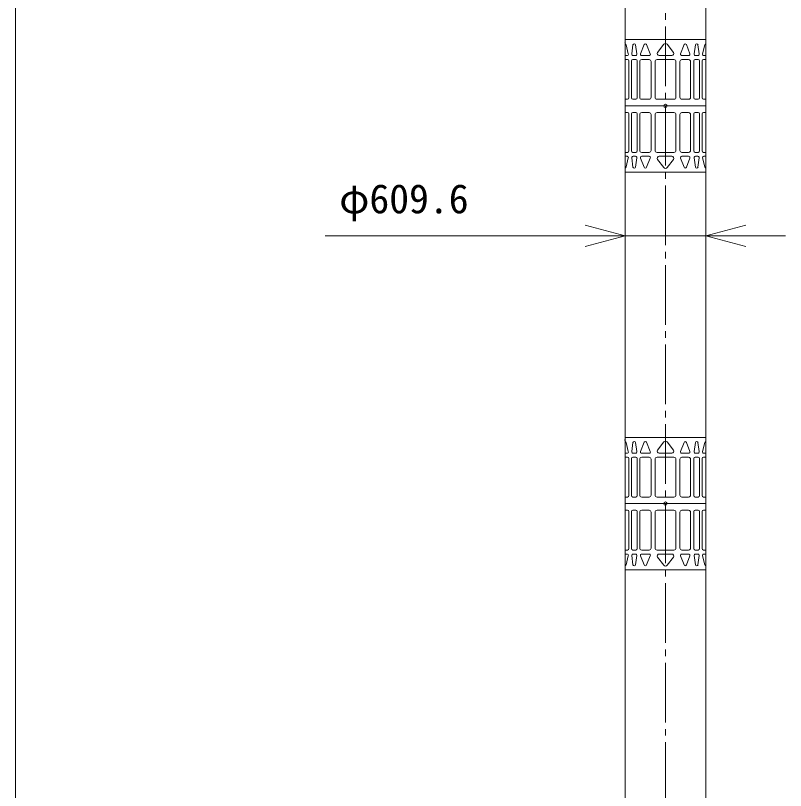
# Model space of a CAD drawing. Units: millimetres, scale not verified. Extents: x -35377 to 13555, y -19173 to 19177.
# Drawn here: x -13287 to -7481, y -6638 to -792 of the extents above; entities that cross this region are included whole.
import ezdxf
from ezdxf.enums import TextEntityAlignment as Align

# ---------------------------------------------------------------- set-up
doc = ezdxf.new("R2010")
doc.units = ezdxf.units.MM
doc.header["$LTSCALE"] = 50
doc.header["$PDMODE"] = 32
doc.header["$PDSIZE"] = 25
doc.linetypes.add('CHAIN2', pattern=[12, 9, -1, 1, -1])
for name, color, linetype, lineweight in [('0-3_05 寸法', 7, 'Continuous', 18), ('0-4_10 当社外形線', 7, 'Continuous', 18), ('0-5_12 当社中心線', 7, 'CHAIN2', 18)]:
    doc.layers.add(name, color=color, linetype=linetype, lineweight=lineweight)
doc.styles.add('ＭＳ ゴシック', font='')
doc.styles.get('ＭＳ ゴシック').set_extended_font_data('MS Gothic')

msp = doc.modelspace()

# ---------------------------------------------------------------- linework, layer by layer
at = {"layer": '0-3_05 寸法'}
for p, q in [((-13286.66, -10174.49), (-13286.66, 4225.51)), ((-8690.85, -3206.58), (-8690.85, -2380.34)), ((-8081.25, -3206.58), (-8081.25, -2380.34)), ((-8990.85, -2455.34), (-10950.85, -2455.34)), ((-8690.85, -2455.34), (-8990.85, -2455.34)), ((-8081.25, -2455.34), (-8690.85, -2455.34)), ((-8081.25, -2455.34), (-7781.25, -2455.34)), ((-7781.25, -2455.34), (-7481.25, -2455.34)), ((-8690.85, -2973.49), (-8690.85, -2973.99)), ((-8081.25, -2975.49), (-8081.25, -2973.99))]:
    msp.add_line(p, q, dxfattribs=at)
for points in [[(-8990.85, -2374.95), (-8690.85, -2455.34), (-8990.85, -2535.72)], [(-7781.25, -2535.72), (-8081.25, -2455.34), (-7781.25, -2374.95)]]:
    msp.add_lwpolyline(points, dxfattribs=at)
at = {"layer": '0-4_10 当社外形線'}
for p, q in [((-8690.85, 1525.51), (-8690.85, -1474.49)), ((-8081.25, -974.49), (-8690.85, -974.49)), ((-8694.75, -994.49), (-8694.75, -994.28)), ((-8666.25, -1081.78), (-8681.65, -1013.98)), ((-8640.15, -1082.41), (-8631.25, -1013.81)), ((-8611.65, -1013.81), (-8602.85, -1082.41)), ((-8574.35, -1080.56), (-8547.05, -1012)), ((-8528.65, -1012), (-8500.85, -1080.56)), ((-8445.75, -1070.18), (-8397.65, -1009.37)), ((-8374.55, -1009.37), (-8326.45, -1070.18)), ((-8271.75, -1080.76), (-8246.35, -1012.16)), ((-8227.75, -1012.16), (-8202.45, -1080.76)), ((-8169.35, -1082.41), (-8160.45, -1013.81)), ((-8140.95, -1013.81), (-8132.05, -1082.41)), ((-8105.85, -1081.78), (-8090.55, -1013.98)), ((-8690.85, -1094.49), (-8675.95, -1094.49)), ((-8612.55, -1094.49), (-8630.35, -1094.49)), ((-8510.05, -1094.49), (-8565.15, -1094.49)), ((-8338.25, -1094.49), (-8433.95, -1094.49)), ((-8211.75, -1094.49), (-8262.45, -1094.49)), ((-8141.75, -1094.49), (-8159.55, -1094.49)), ((-8081.25, -1094.49), (-8096.25, -1094.49)), ((-8672.75, -1124.49), (-8690.85, -1124.49)), ((-8662.75, -1414.49), (-8662.75, -1134.49)), ((-8642.75, -1134.49), (-8642.75, -1414.49)), ((-8610.25, -1124.49), (-8632.75, -1124.49)), ((-8600.25, -1414.49), (-8600.25, -1134.49)), ((-8580.25, -1139.49), (-8580.25, -1409.49)), ((-8509.95, -1124.49), (-8565.25, -1124.49)), ((-8494.95, -1409.49), (-8494.95, -1139.49)), ((-8464.95, -1139.49), (-8464.95, -1409.49)), ((-8322.25, -1124.49), (-8449.95, -1124.49)), ((-8307.25, -1409.49), (-8307.25, -1139.49)), ((-8277.25, -1139.49), (-8277.25, -1409.49)), ((-8211.95, -1124.49), (-8262.25, -1124.49)), ((-8196.95, -1409.49), (-8196.95, -1139.49)), ((-8171.95, -1134.49), (-8171.95, -1414.49)), ((-8139.45, -1124.49), (-8161.95, -1124.49)), ((-8129.45, -1414.49), (-8129.45, -1134.49)), ((-8109.45, -1414.49), (-8109.45, -1134.49)), ((-8099.45, -1124.49), (-8081.25, -1124.49)), ((-8690.85, -1424.49), (-8672.75, -1424.49)), ((-8632.75, -1424.49), (-8610.25, -1424.49)), ((-8565.25, -1424.49), (-8509.95, -1424.49)), ((-8449.95, -1424.49), (-8322.25, -1424.49)), ((-8262.25, -1424.49), (-8211.95, -1424.49)), ((-8161.95, -1424.49), (-8139.45, -1424.49)), ((-8081.25, -1424.49), (-8099.45, -1424.49)), ((-8690.85, -1474.49), (-8690.85, -4474.49)), ((-8081.25, -1474.49), (-8690.85, -1474.49)), ((-8690.85, -1524.49), (-8672.75, -1524.49)), ((-8662.75, -1534.49), (-8662.75, -1814.49)), ((-8642.75, -1814.49), (-8642.75, -1534.49)), ((-8632.75, -1524.49), (-8610.25, -1524.49)), ((-8600.25, -1534.49), (-8600.25, -1814.49)), ((-8580.25, -1809.49), (-8580.25, -1539.49)), ((-8565.25, -1524.49), (-8509.95, -1524.49)), ((-8494.95, -1539.49), (-8494.95, -1809.49)), ((-8464.95, -1809.49), (-8464.95, -1539.49)), ((-8449.95, -1524.49), (-8322.25, -1524.49)), ((-8307.25, -1539.49), (-8307.25, -1809.49)), ((-8277.25, -1809.49), (-8277.25, -1539.49)), ((-8262.25, -1524.49), (-8211.95, -1524.49)), ((-8196.95, -1539.49), (-8196.95, -1809.49)), ((-8171.95, -1814.49), (-8171.95, -1534.49)), ((-8161.95, -1524.49), (-8139.45, -1524.49)), ((-8129.45, -1534.49), (-8129.45, -1814.49)), ((-8109.45, -1534.49), (-8109.45, -1814.49)), ((-8081.25, -1524.49), (-8099.45, -1524.49)), ((-8672.75, -1824.49), (-8690.85, -1824.49)), ((-8690.85, -1854.49), (-8675.95, -1854.49)), ((-8666.25, -1867.2), (-8681.65, -1935)), ((-8640.15, -1866.56), (-8631.25, -1935.17)), ((-8610.25, -1824.49), (-8632.75, -1824.49)), ((-8612.55, -1854.49), (-8630.35, -1854.49)), ((-8611.65, -1935.17), (-8602.85, -1866.56)), ((-8574.35, -1868.41), (-8547.05, -1936.98)), ((-8509.95, -1824.49), (-8565.25, -1824.49)), ((-8510.05, -1854.49), (-8565.15, -1854.49)), ((-8528.65, -1936.98), (-8500.85, -1868.41)), ((-8322.25, -1824.49), (-8449.95, -1824.49)), ((-8338.25, -1854.49), (-8433.95, -1854.49)), ((-8271.75, -1868.21), (-8246.35, -1936.82)), ((-8211.75, -1854.49), (-8262.45, -1854.49)), ((-8211.95, -1824.49), (-8262.25, -1824.49)), ((-8227.75, -1936.82), (-8202.45, -1868.21)), ((-8169.35, -1866.56), (-8160.45, -1935.17)), ((-8139.45, -1824.49), (-8161.95, -1824.49)), ((-8141.75, -1854.49), (-8159.55, -1854.49)), ((-8140.95, -1935.17), (-8132.05, -1866.56)), ((-8105.85, -1867.2), (-8090.55, -1935)), ((-8099.45, -1824.49), (-8081.25, -1824.49)), ((-8081.25, -1854.49), (-8096.25, -1854.49)), ((-8445.75, -1878.79), (-8397.65, -1939.6)), ((-8374.55, -1939.6), (-8326.45, -1878.79)), ((-8081.25, -1974.49), (-8690.85, -1974.49)), ((-8081.25, -3974.49), (-8690.85, -3974.49)), ((-8694.75, -3994.49), (-8694.75, -3994.28)), ((-8666.25, -4081.78), (-8681.65, -4013.98)), ((-8640.15, -4082.41), (-8631.25, -4013.81)), ((-8611.65, -4013.81), (-8602.85, -4082.41)), ((-8574.35, -4080.56), (-8547.05, -4012)), ((-8528.65, -4012), (-8500.85, -4080.56)), ((-8445.75, -4070.18), (-8397.65, -4009.37)), ((-8374.55, -4009.37), (-8326.45, -4070.18)), ((-8271.75, -4080.76), (-8246.35, -4012.16)), ((-8227.75, -4012.16), (-8202.45, -4080.76)), ((-8169.35, -4082.41), (-8160.45, -4013.81)), ((-8140.95, -4013.81), (-8132.05, -4082.41)), ((-8105.85, -4081.78), (-8090.55, -4013.98)), ((-8690.85, -4094.49), (-8675.95, -4094.49)), ((-8672.75, -4124.49), (-8690.85, -4124.49)), ((-8662.75, -4414.49), (-8662.75, -4134.49)), ((-8642.75, -4134.49), (-8642.75, -4414.49)), ((-8610.25, -4124.49), (-8632.75, -4124.49)), ((-8612.55, -4094.49), (-8630.35, -4094.49)), ((-8600.25, -4414.49), (-8600.25, -4134.49)), ((-8580.25, -4139.49), (-8580.25, -4409.49)), ((-8509.95, -4124.49), (-8565.25, -4124.49)), ((-8510.05, -4094.49), (-8565.15, -4094.49)), ((-8494.95, -4409.49), (-8494.95, -4139.49)), ((-8464.95, -4139.49), (-8464.95, -4409.49)), ((-8322.25, -4124.49), (-8449.95, -4124.49)), ((-8338.25, -4094.49), (-8433.95, -4094.49)), ((-8307.25, -4409.49), (-8307.25, -4139.49)), ((-8277.25, -4139.49), (-8277.25, -4409.49)), ((-8211.75, -4094.49), (-8262.45, -4094.49)), ((-8211.95, -4124.49), (-8262.25, -4124.49)), ((-8196.95, -4409.49), (-8196.95, -4139.49)), ((-8171.95, -4134.49), (-8171.95, -4414.49)), ((-8139.45, -4124.49), (-8161.95, -4124.49)), ((-8141.75, -4094.49), (-8159.55, -4094.49)), ((-8129.45, -4414.49), (-8129.45, -4134.49)), ((-8109.45, -4414.49), (-8109.45, -4134.49)), ((-8099.45, -4124.49), (-8081.25, -4124.49)), ((-8081.25, -4094.49), (-8096.25, -4094.49)), ((-8690.85, -4424.49), (-8672.75, -4424.49)), ((-8632.75, -4424.49), (-8610.25, -4424.49)), ((-8565.25, -4424.49), (-8509.95, -4424.49)), ((-8449.95, -4424.49), (-8322.25, -4424.49)), ((-8262.25, -4424.49), (-8211.95, -4424.49)), ((-8161.95, -4424.49), (-8139.45, -4424.49)), ((-8081.25, -4424.49), (-8099.45, -4424.49)), ((-8690.85, -4474.49), (-8690.85, -7474.49)), ((-8081.25, -4474.49), (-8690.85, -4474.49)), ((-8690.85, -4524.49), (-8672.75, -4524.49)), ((-8662.75, -4534.49), (-8662.75, -4814.49)), ((-8642.75, -4814.49), (-8642.75, -4534.49)), ((-8632.75, -4524.49), (-8610.25, -4524.49)), ((-8600.25, -4534.49), (-8600.25, -4814.49)), ((-8580.25, -4809.49), (-8580.25, -4539.49)), ((-8565.25, -4524.49), (-8509.95, -4524.49)), ((-8494.95, -4539.49), (-8494.95, -4809.49)), ((-8464.95, -4809.49), (-8464.95, -4539.49)), ((-8449.95, -4524.49), (-8322.25, -4524.49)), ((-8307.25, -4539.49), (-8307.25, -4809.49)), ((-8277.25, -4809.49), (-8277.25, -4539.49)), ((-8262.25, -4524.49), (-8211.95, -4524.49)), ((-8196.95, -4539.49), (-8196.95, -4809.49)), ((-8171.95, -4814.49), (-8171.95, -4534.49)), ((-8161.95, -4524.49), (-8139.45, -4524.49)), ((-8129.45, -4534.49), (-8129.45, -4814.49)), ((-8109.45, -4534.49), (-8109.45, -4814.49)), ((-8081.25, -4524.49), (-8099.45, -4524.49)), ((-8672.75, -4824.49), (-8690.85, -4824.49)), ((-8610.25, -4824.49), (-8632.75, -4824.49)), ((-8509.95, -4824.49), (-8565.25, -4824.49)), ((-8322.25, -4824.49), (-8449.95, -4824.49)), ((-8211.95, -4824.49), (-8262.25, -4824.49)), ((-8139.45, -4824.49), (-8161.95, -4824.49)), ((-8099.45, -4824.49), (-8081.25, -4824.49)), ((-8690.85, -4854.49), (-8675.95, -4854.49)), ((-8666.25, -4867.2), (-8681.65, -4935)), ((-8640.15, -4866.56), (-8631.25, -4935.17)), ((-8612.55, -4854.49), (-8630.35, -4854.49)), ((-8611.65, -4935.17), (-8602.85, -4866.56)), ((-8574.35, -4868.41), (-8547.05, -4936.98)), ((-8510.05, -4854.49), (-8565.15, -4854.49)), ((-8528.65, -4936.98), (-8500.85, -4868.41)), ((-8445.75, -4878.79), (-8397.65, -4939.6)), ((-8338.25, -4854.49), (-8433.95, -4854.49)), ((-8374.55, -4939.6), (-8326.45, -4878.79)), ((-8271.75, -4868.21), (-8246.35, -4936.82)), ((-8211.75, -4854.49), (-8262.45, -4854.49)), ((-8227.75, -4936.82), (-8202.45, -4868.21)), ((-8169.35, -4866.56), (-8160.45, -4935.17)), ((-8141.75, -4854.49), (-8159.55, -4854.49)), ((-8140.95, -4935.17), (-8132.05, -4866.56)), ((-8105.85, -4867.2), (-8090.55, -4935)), ((-8081.25, -4854.49), (-8096.25, -4854.49)), ((-8081.25, -4974.49), (-8690.85, -4974.49))]:
    msp.add_line(p, q, dxfattribs=at)
for points in [[(-8690.85, 1525.51), (-8081.25, 1525.51), (-8081.25, -1474.49)], [(-8690.85, -1474.49), (-8081.25, -1474.49), (-8081.25, -4474.49)], [(-8690.85, -4474.49), (-8081.25, -4474.49), (-8081.25, -7474.49)]]:
    msp.add_lwpolyline(points, dxfattribs=at)
for centre, radius, start, end in [((-8691.35, -1016.18), 10, 12.7481, 87.1108), ((-8621.45, -1015.88), 10, 11.9877, 168.012), ((-8537.85, -1015.92), 10, 23.1005, 156.9), ((-8386.05, -1018.67), 15, 38.3283, 141.672), ((-8237.05, -1015.88), 10, 21.8778, 158.122), ((-8150.65, -1015.88), 10, 11.9877, 168.012), ((-8080.75, -1016.18), 10, 92.8892, 167.252), ((-8675.95, -1084.49), 10, 270, 15.7318), ((-8630.35, -1084.49), 10, 168.012, 270), ((-8612.55, -1084.49), 10, 270, 11.9877), ((-8565.15, -1084.49), 10, 156.9, 270), ((-8510.05, -1084.49), 10, 270, 23.1005), ((-8433.95, -1079.49), 15, 141.672, 270), ((-8338.25, -1079.49), 15, 270, 38.3283), ((-8262.45, -1084.49), 10, 158.122, 270), ((-8211.75, -1084.49), 10, 270, 21.8778), ((-8159.55, -1084.49), 10, 168.012, 270), ((-8141.75, -1084.49), 10, 270, 11.9877), ((-8096.25, -1084.49), 10, 164.268, 270), ((-8672.75, -1134.49), 10, 0, 90), ((-8632.75, -1134.49), 10, 90, 180), ((-8610.25, -1134.49), 10, 0, 90), ((-8565.25, -1139.49), 15, 90, 180), ((-8509.95, -1139.49), 15, 0, 90), ((-8449.95, -1139.49), 15, 90, 180), ((-8322.25, -1139.49), 15, 0, 90), ((-8262.25, -1139.49), 15, 90, 180), ((-8211.95, -1139.49), 15, 0, 90), ((-8161.95, -1134.49), 10, 90, 180), ((-8139.45, -1134.49), 10, 0, 90), ((-8099.45, -1134.49), 10, 90, 180), ((-8672.75, -1414.49), 10, 270, 0), ((-8632.75, -1414.49), 10, 180, 270), ((-8610.25, -1414.49), 10, 270, 0), ((-8565.25, -1409.49), 15, 180, 270), ((-8509.95, -1409.49), 15, 270, 0), ((-8449.95, -1409.49), 15, 180, 270), ((-8322.25, -1409.49), 15, 270, 0), ((-8262.25, -1409.49), 15, 180, 270), ((-8211.95, -1409.49), 15, 270, 0), ((-8161.95, -1414.49), 10, 180, 270), ((-8139.45, -1414.49), 10, 270, 0), ((-8099.45, -1414.49), 10, 180, 270), ((-8672.75, -1534.49), 10, 0, 90), ((-8632.75, -1534.49), 10, 90, 180), ((-8610.25, -1534.49), 10, 0, 90), ((-8565.25, -1539.49), 15, 90, 180), ((-8509.95, -1539.49), 15, 0, 90), ((-8449.95, -1539.49), 15, 90, 180), ((-8322.25, -1539.49), 15, 0, 90), ((-8262.25, -1539.49), 15, 90, 180), ((-8211.95, -1539.49), 15, 0, 90), ((-8161.95, -1534.49), 10, 90, 180), ((-8139.45, -1534.49), 10, 0, 90), ((-8099.45, -1534.49), 10, 90, 180), ((-8565.25, -1809.49), 15, 180, 270), ((-8509.95, -1809.49), 15, 270, 0), ((-8449.95, -1809.49), 15, 180, 270), ((-8322.25, -1809.49), 15, 270, 0), ((-8262.25, -1809.49), 15, 180, 270), ((-8211.95, -1809.49), 15, 270, 0), ((-8675.95, -1864.49), 10, 344.268, 90), ((-8672.75, -1814.49), 10, 270, 0), ((-8632.75, -1814.49), 10, 180, 270), ((-8630.35, -1864.49), 10, 90, 191.988), ((-8612.55, -1864.49), 10, 348.012, 90), ((-8610.25, -1814.49), 10, 270, 0), ((-8565.15, -1864.49), 10, 90, 203.1), ((-8510.05, -1864.49), 10, 336.9, 90), ((-8433.95, -1869.49), 15, 90, 218.328), ((-8338.25, -1869.49), 15, 321.672, 90), ((-8262.45, -1864.49), 10, 90, 201.878), ((-8211.75, -1864.49), 10, 338.122, 90), ((-8161.95, -1814.49), 10, 180, 270), ((-8159.55, -1864.49), 10, 90, 191.988), ((-8141.75, -1864.49), 10, 348.012, 90), ((-8139.45, -1814.49), 10, 270, 0), ((-8099.45, -1814.49), 10, 180, 270), ((-8096.25, -1864.49), 10, 90, 195.732), ((-8691.35, -1932.79), 10, 272.889, 347.252), ((-8621.45, -1933.09), 10, 191.988, 348.012), ((-8537.85, -1933.05), 10, 203.1, 336.9), ((-8386.05, -1930.3), 15, 218.328, 321.672), ((-8237.05, -1933.09), 10, 201.878, 338.122), ((-8150.65, -1933.09), 10, 191.988, 348.012), ((-8080.75, -1932.79), 10, 192.748, 267.111), ((-8691.35, -4016.18), 10, 12.7481, 87.1108), ((-8621.45, -4015.88), 10, 11.9877, 168.012), ((-8537.85, -4015.92), 10, 23.1005, 156.9), ((-8386.05, -4018.67), 15, 38.3283, 141.672), ((-8237.05, -4015.88), 10, 21.8778, 158.122), ((-8150.65, -4015.88), 10, 11.9877, 168.012), ((-8080.75, -4016.18), 10, 92.8892, 167.252), ((-8675.95, -4084.49), 10, 270, 15.7318), ((-8630.35, -4084.49), 10, 168.012, 270), ((-8612.55, -4084.49), 10, 270, 11.9877), ((-8565.15, -4084.49), 10, 156.9, 270), ((-8510.05, -4084.49), 10, 270, 23.1005), ((-8433.95, -4079.49), 15, 141.672, 270), ((-8338.25, -4079.49), 15, 270, 38.3283), ((-8262.45, -4084.49), 10, 158.122, 270), ((-8211.75, -4084.49), 10, 270, 21.8778), ((-8159.55, -4084.49), 10, 168.012, 270), ((-8141.75, -4084.49), 10, 270, 11.9877), ((-8096.25, -4084.49), 10, 164.268, 270), ((-8672.75, -4134.49), 10, 0, 90), ((-8632.75, -4134.49), 10, 90, 180), ((-8610.25, -4134.49), 10, 0, 90), ((-8565.25, -4139.49), 15, 90, 180), ((-8509.95, -4139.49), 15, 0, 90), ((-8449.95, -4139.49), 15, 90, 180), ((-8322.25, -4139.49), 15, 0, 90), ((-8262.25, -4139.49), 15, 90, 180), ((-8211.95, -4139.49), 15, 0, 90), ((-8161.95, -4134.49), 10, 90, 180), ((-8139.45, -4134.49), 10, 0, 90), ((-8099.45, -4134.49), 10, 90, 180), ((-8672.75, -4414.49), 10, 270, 0), ((-8632.75, -4414.49), 10, 180, 270), ((-8610.25, -4414.49), 10, 270, 0), ((-8565.25, -4409.49), 15, 180, 270), ((-8509.95, -4409.49), 15, 270, 0), ((-8449.95, -4409.49), 15, 180, 270), ((-8322.25, -4409.49), 15, 270, 0), ((-8262.25, -4409.49), 15, 180, 270), ((-8211.95, -4409.49), 15, 270, 0), ((-8161.95, -4414.49), 10, 180, 270), ((-8139.45, -4414.49), 10, 270, 0), ((-8099.45, -4414.49), 10, 180, 270), ((-8672.75, -4534.49), 10, 0, 90), ((-8632.75, -4534.49), 10, 90, 180), ((-8610.25, -4534.49), 10, 0, 90), ((-8565.25, -4539.49), 15, 90, 180), ((-8509.95, -4539.49), 15, 0, 90), ((-8449.95, -4539.49), 15, 90, 180), ((-8322.25, -4539.49), 15, 0, 90), ((-8262.25, -4539.49), 15, 90, 180), ((-8211.95, -4539.49), 15, 0, 90), ((-8161.95, -4534.49), 10, 90, 180), ((-8139.45, -4534.49), 10, 0, 90), ((-8099.45, -4534.49), 10, 90, 180), ((-8672.75, -4814.49), 10, 270, 0), ((-8632.75, -4814.49), 10, 180, 270), ((-8610.25, -4814.49), 10, 270, 0), ((-8565.25, -4809.49), 15, 180, 270), ((-8509.95, -4809.49), 15, 270, 0), ((-8449.95, -4809.49), 15, 180, 270), ((-8322.25, -4809.49), 15, 270, 0), ((-8262.25, -4809.49), 15, 180, 270), ((-8211.95, -4809.49), 15, 270, 0), ((-8161.95, -4814.49), 10, 180, 270), ((-8139.45, -4814.49), 10, 270, 0), ((-8099.45, -4814.49), 10, 180, 270), ((-8675.95, -4864.49), 10, 344.268, 90), ((-8630.35, -4864.49), 10, 90, 191.988), ((-8612.55, -4864.49), 10, 348.012, 90), ((-8565.15, -4864.49), 10, 90, 203.1), ((-8510.05, -4864.49), 10, 336.9, 90), ((-8433.95, -4869.49), 15, 90, 218.328), ((-8338.25, -4869.49), 15, 321.672, 90), ((-8262.45, -4864.49), 10, 90, 201.878), ((-8211.75, -4864.49), 10, 338.122, 90), ((-8159.55, -4864.49), 10, 90, 191.988), ((-8141.75, -4864.49), 10, 348.012, 90), ((-8096.25, -4864.49), 10, 90, 195.732), ((-8691.35, -4932.79), 10, 272.889, 347.252), ((-8621.45, -4933.09), 10, 191.988, 348.012), ((-8537.85, -4933.05), 10, 203.1, 336.9), ((-8386.05, -4930.3), 15, 218.328, 321.672), ((-8237.05, -4933.09), 10, 201.878, 338.122), ((-8150.65, -4933.09), 10, 191.988, 348.012), ((-8080.75, -4932.79), 10, 192.748, 267.111)]:
    msp.add_arc(centre, radius, start, end, dxfattribs=at)
for p in [(-8386.05, -1474.49), (-8386.05, -4474.49)]:
    msp.add_point(p, dxfattribs=at)
at = {"layer": '0-5_12 当社中心線'}
msp.add_line((-8386.05, -10924.49), (-8386.05, 4523.51), dxfattribs=at)

# ---------------------------------------------------------------- texts
at = {"layer": '0-3_05 寸法', "style": 'ＭＳ ゴシック'}
msp.add_text('φ609.6', height=219.9, dxfattribs=at).set_placement((-10845.85, -2350.34), align=Align.BOTTOM_LEFT)

doc.saveas('drawing.dxf')
